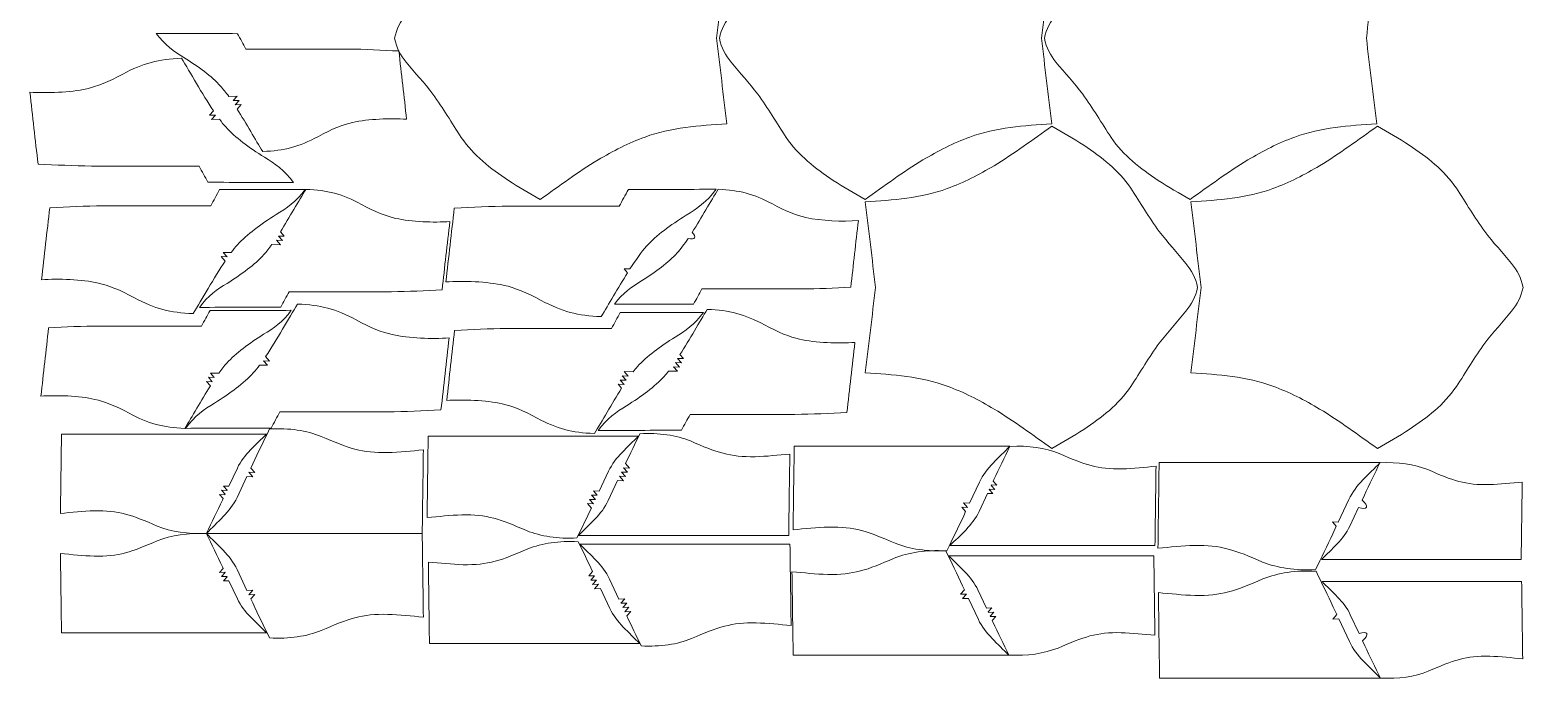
# Model space of a CAD drawing. Header units: millimetres. Extents: x -662 to 662, y -718 to 717.
# Drawn here: x -662 to 660, y -718 to -143 of the extents above; entities that cross this region are included whole.
import ezdxf

# ---------------------------------------------------------------- set-up
doc = ezdxf.new("R2010")
doc.units = ezdxf.units.MM
doc.header["$MEASUREMENT"] = 0
doc.layers.add('Layer 1', color=7, linetype='Continuous')

msp = doc.modelspace()

# ---------------------------------------------------------------- linework, layer by layer
at = {"layer": 'Layer 1', "color": 250, "lineweight": 20}
for points, knots in [([(-328.7935, -171.7609), (-333.7, -165.9043), (-337.3504, -159.0766), (-339.0264, -150.7225), (-337.3504, -142.3684), (-333.7, -135.5408), (-328.7935, -129.6841), (-320.9525, -120.1183), (-312.5309, -111.1198), (-305.0841, -101.169), (-296.1369, -89.2141), (-288.4381, -75.6445), (-279.9128, -62.9405), (-268.9922, -46.6681), (-254.1993, -35.5073), (-238.265, -24.9178), (-229.1449, -18.8571), (-219.5431, -13.5624), (-210.0825, -8.0561), (-193.2325, -19.9529), (-176.5736, -32.3389), (-158.8948, -42.9701), (-145.7293, -50.8873), (-132.0478, -57.9561), (-117.3228, -63.3088), (-94.1728, -71.7245), (-69.2729, -73.43), (-44.8927, -75.1041), (-47.9392, -100.3102), (-50.9858, -125.5164), (-54.0323, -150.7225), (-50.9858, -175.9286), (-47.9392, -201.1348), (-44.8927, -226.341), (-69.2729, -228.015), (-94.1728, -229.7205), (-117.3228, -238.1362), (-132.0478, -243.489), (-145.7293, -250.5578), (-158.8948, -258.4749), (-176.5736, -269.1062), (-193.2325, -281.4921), (-210.0825, -293.3889), (-219.5431, -287.8826), (-229.1449, -282.5879), (-238.265, -276.5272), (-254.1993, -265.9377), (-268.9922, -254.777), (-279.9128, -238.5046), (-288.4381, -225.8006), (-296.1369, -212.231), (-305.0841, -200.2761), (-312.5309, -190.3252), (-320.9525, -181.3267), (-328.7935, -171.7609)], [0, 0, 0, 0, 0.055555556, 0.055555556, 0.055555556, 0.111111111, 0.111111111, 0.111111111, 0.166666667, 0.166666667, 0.166666667, 0.222222222, 0.222222222, 0.222222222, 0.277777778, 0.277777778, 0.277777778, 0.333333333, 0.333333333, 0.333333333, 0.388888889, 0.388888889, 0.388888889, 0.444444444, 0.444444444, 0.444444444, 0.5, 0.5, 0.5, 0.555555556, 0.555555556, 0.555555556, 0.611111111, 0.611111111, 0.611111111, 0.666666667, 0.666666667, 0.666666667, 0.722222222, 0.722222222, 0.722222222, 0.777777778, 0.777777778, 0.777777778, 0.833333333, 0.833333333, 0.833333333, 0.888888889, 0.888888889, 0.888888889, 0.944444444, 0.944444444, 0.944444444, 1, 1, 1, 1]), ([(-41.1846, -171.7609), (-46.0911, -165.9043), (-49.7415, -159.0766), (-51.4175, -150.7225), (-49.7415, -142.3684), (-46.0911, -135.5408), (-41.1846, -129.6841), (-33.3436, -120.1183), (-24.922, -111.1198), (-17.4752, -101.169), (-8.528, -89.2141), (-0.8292, -75.6445), (7.6961, -62.9405), (18.6167, -46.6681), (33.4096, -35.5073), (49.3439, -24.9178), (58.464, -18.8571), (68.0658, -13.5624), (77.5264, -8.0561), (94.3764, -19.9529), (111.0353, -32.3389), (128.7141, -42.9701), (141.8796, -50.8873), (155.5611, -57.9561), (170.2861, -63.3088), (193.4361, -71.7245), (218.336, -73.43), (242.7162, -75.1041), (239.6697, -100.3102), (236.6231, -125.5164), (233.5766, -150.7225), (236.6231, -175.9286), (239.6697, -201.1348), (242.7162, -226.341), (218.336, -228.015), (193.4361, -229.7205), (170.2861, -238.1362), (155.5611, -243.489), (141.8796, -250.5578), (128.7141, -258.4749), (111.0353, -269.1062), (94.3764, -281.4921), (77.5264, -293.3889), (68.0658, -287.8826), (58.464, -282.5879), (49.3439, -276.5272), (33.4096, -265.9377), (18.6167, -254.777), (7.6961, -238.5046), (-0.8292, -225.8006), (-8.528, -212.231), (-17.4752, -200.2761), (-24.922, -190.3252), (-33.3436, -181.3267), (-41.1846, -171.7609)], [0, 0, 0, 0, 0.055555556, 0.055555556, 0.055555556, 0.111111111, 0.111111111, 0.111111111, 0.166666667, 0.166666667, 0.166666667, 0.222222222, 0.222222222, 0.222222222, 0.277777778, 0.277777778, 0.277777778, 0.333333333, 0.333333333, 0.333333333, 0.388888889, 0.388888889, 0.388888889, 0.444444444, 0.444444444, 0.444444444, 0.5, 0.5, 0.5, 0.555555556, 0.555555556, 0.555555556, 0.611111111, 0.611111111, 0.611111111, 0.666666667, 0.666666667, 0.666666667, 0.722222222, 0.722222222, 0.722222222, 0.777777778, 0.777777778, 0.777777778, 0.833333333, 0.833333333, 0.833333333, 0.888888889, 0.888888889, 0.888888889, 0.944444444, 0.944444444, 0.944444444, 1, 1, 1, 1]), ([(246.4243, -171.7609), (241.5178, -165.9043), (237.8674, -159.0766), (236.1914, -150.7225), (237.8674, -142.3684), (241.5178, -135.5408), (246.4243, -129.6841), (254.2653, -120.1183), (262.6869, -111.1198), (270.1337, -101.169), (279.0809, -89.2141), (286.7797, -75.6445), (295.305, -62.9405), (306.2256, -46.6681), (321.0185, -35.5073), (336.9528, -24.9178), (346.0729, -18.8571), (355.6747, -13.5624), (365.1353, -8.0561), (381.9853, -19.9529), (398.6442, -32.3389), (416.323, -42.9701), (429.4885, -50.8873), (443.17, -57.9561), (457.895, -63.3088), (481.045, -71.7245), (505.9449, -73.43), (530.3251, -75.1041), (527.2786, -100.3102), (524.232, -125.5164), (521.1855, -150.7225), (524.232, -175.9286), (527.2786, -201.1348), (530.3251, -226.341), (505.9449, -228.015), (481.045, -229.7205), (457.895, -238.1362), (443.17, -243.489), (429.4885, -250.5578), (416.323, -258.4749), (398.6442, -269.1062), (381.9853, -281.4921), (365.1353, -293.3889), (355.6747, -287.8826), (346.0729, -282.5879), (336.9528, -276.5272), (321.0185, -265.9377), (306.2256, -254.777), (295.305, -238.5046), (286.7797, -225.8006), (279.0809, -212.231), (270.1337, -200.2761), (262.6869, -190.3252), (254.2653, -181.3267), (246.4243, -171.7609)], [0, 0, 0, 0, 0.055555556, 0.055555556, 0.055555556, 0.111111111, 0.111111111, 0.111111111, 0.166666667, 0.166666667, 0.166666667, 0.222222222, 0.222222222, 0.222222222, 0.277777778, 0.277777778, 0.277777778, 0.333333333, 0.333333333, 0.333333333, 0.388888889, 0.388888889, 0.388888889, 0.444444444, 0.444444444, 0.444444444, 0.5, 0.5, 0.5, 0.555555556, 0.555555556, 0.555555556, 0.611111111, 0.611111111, 0.611111111, 0.666666667, 0.666666667, 0.666666667, 0.722222222, 0.722222222, 0.722222222, 0.777777778, 0.777777778, 0.777777778, 0.833333333, 0.833333333, 0.833333333, 0.888888889, 0.888888889, 0.888888889, 0.944444444, 0.944444444, 0.944444444, 1, 1, 1, 1]), ([(-335.1992, -161.9652), (-332.9137, -182.1236), (-330.6282, -202.2821), (-328.3428, -222.4404), (-342.6764, -221.4661), (-362.0429, -222.0979), (-376.2174, -225.2802), (-384.5866, -227.1592), (-394.5022, -231.0564), (-406.4661, -237.6272), (-423.6178, -246.8386), (-436.5251, -250.2152), (-455.7445, -250.9452), (-462.0255, -240.9052), (-470.1869, -226.2542), (-478.3442, -213.3866), (-478.3442, -213.3866), (-474.8383, -209.4608), (-474.8383, -209.4608), (-474.8383, -209.4608), (-480.098, -209.6324), (-480.098, -209.6324), (-480.098, -209.6324), (-476.5928, -205.7073), (-476.5928, -205.7073), (-476.5928, -205.7073), (-481.8524, -205.8789), (-481.8524, -205.8789), (-481.8524, -205.8789), (-478.3472, -201.9538), (-478.3472, -201.9538), (-478.3472, -201.9538), (-485.8205, -202.1976), (-485.8205, -202.1976), (-488.2737, -198.7643), (-490.6717, -195.6849), (-492.9596, -193.1475), (-500.924, -184.3147), (-512.5154, -175.9079), (-525.5254, -167.6675), (-534.0936, -162.532), (-542.5013, -156.6741), (-549.9404, -146.4547), (-525.9741, -146.5166), (-502.0076, -146.5785), (-478.0412, -146.6403), (-475.5389, -151.2032), (-473.0366, -155.7659), (-470.5343, -160.3288), (-440.3845, -160.3288), (-410.2346, -160.3289), (-380.0848, -160.3288), (-365.1847, -160.3286), (-350.1016, -161.3193), (-335.1992, -161.9652)], [0, 0, 0, 0, 0.055555556, 0.055555556, 0.055555556, 0.111111111, 0.111111111, 0.111111111, 0.166666667, 0.166666667, 0.166666667, 0.222222222, 0.222222222, 0.222222222, 0.277777778, 0.277777778, 0.277777778, 0.333333333, 0.333333333, 0.333333333, 0.388888889, 0.388888889, 0.388888889, 0.444444444, 0.444444444, 0.444444444, 0.5, 0.5, 0.5, 0.555555556, 0.555555556, 0.555555556, 0.611111111, 0.611111111, 0.611111111, 0.666666667, 0.666666667, 0.666666667, 0.722222222, 0.722222222, 0.722222222, 0.777777778, 0.777777778, 0.777777778, 0.833333333, 0.833333333, 0.833333333, 0.888888889, 0.888888889, 0.888888889, 0.944444444, 0.944444444, 0.944444444, 1, 1, 1, 1]), ([(-654.608, -262.0875), (-657.0147, -240.8608), (-659.4213, -219.6338), (-661.8278, -198.4071), (-646.7346, -199.4332), (-626.3416, -198.7678), (-611.4159, -195.417), (-602.6031, -193.4382), (-592.162, -189.3346), (-579.564, -182.4154), (-561.5033, -172.7159), (-547.9119, -169.1603), (-527.6738, -168.3916), (-519.8871, -180.8383), (-509.3561, -200.016), (-499.3182, -214.9349), (-499.3182, -214.9349), (-502.824, -218.8604), (-502.824, -218.8604), (-502.824, -218.8604), (-497.5643, -218.6888), (-497.5643, -218.6888), (-497.5643, -218.6888), (-501.0695, -222.6139), (-501.0695, -222.6139), (-501.0695, -222.6139), (-494.0604, -222.3853), (-494.0604, -222.3853), (-492.1537, -224.9379), (-490.2876, -227.255), (-488.4863, -229.2526), (-480.0998, -238.5536), (-467.8941, -247.4059), (-454.1945, -256.083), (-445.1722, -261.4908), (-436.3189, -267.6591), (-428.4855, -278.4201), (-453.7221, -278.3549), (-478.9588, -278.2897), (-504.1954, -278.2246), (-506.8303, -273.4199), (-509.4653, -268.6154), (-512.1002, -263.8106), (-543.8479, -263.8106), (-575.5958, -263.8105), (-607.3435, -263.8106), (-623.0333, -263.8109), (-638.9158, -262.7676), (-654.608, -262.0875)], [0, 0, 0, 0, 0.0625, 0.0625, 0.0625, 0.125, 0.125, 0.125, 0.1875, 0.1875, 0.1875, 0.25, 0.25, 0.25, 0.3125, 0.3125, 0.3125, 0.375, 0.375, 0.375, 0.4375, 0.4375, 0.4375, 0.5, 0.5, 0.5, 0.5625, 0.5625, 0.5625, 0.625, 0.625, 0.625, 0.6875, 0.6875, 0.6875, 0.75, 0.75, 0.75, 0.8125, 0.8125, 0.8125, 0.875, 0.875, 0.875, 0.9375, 0.9375, 0.9375, 1, 1, 1, 1]), ([(361.5175, -392.3021), (366.424, -386.4454), (370.0744, -379.6179), (371.7504, -371.2637), (370.0744, -362.9097), (366.424, -356.082), (361.5175, -350.2253), (353.6765, -340.6595), (345.2549, -331.661), (337.8081, -321.7102), (328.8609, -309.7552), (321.1621, -296.1858), (312.6368, -283.4817), (301.7162, -267.2093), (286.9233, -256.0485), (270.989, -245.459), (261.8689, -239.3983), (252.2671, -234.1036), (242.8065, -228.5973), (225.9565, -240.4941), (209.2976, -252.8801), (191.6188, -263.5113), (178.4533, -271.4286), (164.7718, -278.4974), (150.0468, -283.85), (126.8968, -292.2657), (101.9969, -293.9713), (77.6167, -295.6453), (80.6632, -320.8514), (83.7098, -346.0576), (86.7563, -371.2637), (83.7098, -396.4698), (80.6632, -421.676), (77.6167, -446.8822), (101.9969, -448.5563), (126.8968, -450.2617), (150.0468, -458.6774), (164.7718, -464.0302), (178.4533, -471.099), (191.6188, -479.0161), (209.2976, -489.6473), (225.9565, -502.0333), (242.8065, -513.9301), (252.2671, -508.4238), (261.8689, -503.1291), (270.989, -497.0684), (286.9233, -486.4789), (301.7162, -475.3182), (312.6368, -459.0457), (321.1621, -446.3418), (328.8609, -432.7722), (337.8081, -420.8173), (345.2549, -410.8664), (353.6765, -401.8679), (361.5175, -392.3021)], [0, 0, 0, 0, 0.055555556, 0.055555556, 0.055555556, 0.111111111, 0.111111111, 0.111111111, 0.166666667, 0.166666667, 0.166666667, 0.222222222, 0.222222222, 0.222222222, 0.277777778, 0.277777778, 0.277777778, 0.333333333, 0.333333333, 0.333333333, 0.388888889, 0.388888889, 0.388888889, 0.444444444, 0.444444444, 0.444444444, 0.5, 0.5, 0.5, 0.555555556, 0.555555556, 0.555555556, 0.611111111, 0.611111111, 0.611111111, 0.666666667, 0.666666667, 0.666666667, 0.722222222, 0.722222222, 0.722222222, 0.777777778, 0.777777778, 0.777777778, 0.833333333, 0.833333333, 0.833333333, 0.888888889, 0.888888889, 0.888888889, 0.944444444, 0.944444444, 0.944444444, 1, 1, 1, 1]), ([(649.7266, -392.3021), (654.6331, -386.4454), (658.2835, -379.6179), (659.9595, -371.2637), (658.2835, -362.9097), (654.6331, -356.082), (649.7266, -350.2253), (641.8856, -340.6595), (633.464, -331.661), (626.0172, -321.7102), (617.07, -309.7552), (609.3712, -296.1858), (600.8459, -283.4817), (589.9253, -267.2093), (575.1324, -256.0485), (559.1981, -245.459), (550.078, -239.3983), (540.4762, -234.1036), (531.0156, -228.5973), (514.1656, -240.4941), (497.5067, -252.8801), (479.8279, -263.5113), (466.6624, -271.4286), (452.9809, -278.4974), (438.2559, -283.85), (415.1059, -292.2657), (390.206, -293.9713), (365.8258, -295.6453), (368.8723, -320.8514), (371.9189, -346.0576), (374.9654, -371.2637), (371.9189, -396.4698), (368.8723, -421.676), (365.8258, -446.8822), (390.206, -448.5563), (415.1059, -450.2617), (438.2559, -458.6774), (452.9809, -464.0302), (466.6624, -471.099), (479.8279, -479.0161), (497.5067, -489.6473), (514.1656, -502.0333), (531.0156, -513.9301), (540.4762, -508.4238), (550.078, -503.1291), (559.1981, -497.0684), (575.1324, -486.4789), (589.9253, -475.3182), (600.8459, -459.0457), (609.3712, -446.3418), (617.07, -432.7722), (626.0172, -420.8173), (633.464, -410.8664), (641.8856, -401.8679), (649.7266, -392.3021)], [0, 0, 0, 0, 0.055555556, 0.055555556, 0.055555556, 0.111111111, 0.111111111, 0.111111111, 0.166666667, 0.166666667, 0.166666667, 0.222222222, 0.222222222, 0.222222222, 0.277777778, 0.277777778, 0.277777778, 0.333333333, 0.333333333, 0.333333333, 0.388888889, 0.388888889, 0.388888889, 0.444444444, 0.444444444, 0.444444444, 0.5, 0.5, 0.5, 0.555555556, 0.555555556, 0.555555556, 0.611111111, 0.611111111, 0.611111111, 0.666666667, 0.666666667, 0.666666667, 0.722222222, 0.722222222, 0.722222222, 0.777777778, 0.777777778, 0.777777778, 0.833333333, 0.833333333, 0.833333333, 0.888888889, 0.888888889, 0.888888889, 0.944444444, 0.944444444, 0.944444444, 1, 1, 1, 1]), ([(-644.2572, -300.8244), (-646.6639, -322.0511), (-649.0705, -343.2781), (-651.477, -364.5048), (-636.3838, -363.4787), (-615.9908, -364.1441), (-601.0651, -367.4949), (-592.2523, -369.4737), (-581.8112, -373.5774), (-569.2132, -380.4965), (-551.1525, -390.1961), (-537.5611, -393.7516), (-517.323, -394.5203), (-509.5363, -382.0736), (-499.0053, -362.8959), (-488.9674, -347.9771), (-488.9674, -347.9771), (-492.4732, -344.0515), (-492.4732, -344.0515), (-492.4732, -344.0515), (-487.2135, -344.2231), (-487.2135, -344.2231), (-487.2135, -344.2231), (-490.7187, -340.298), (-490.7187, -340.298), (-490.7187, -340.298), (-483.7096, -340.5266), (-483.7096, -340.5266), (-481.8029, -337.974), (-479.9368, -335.657), (-478.1355, -333.6593), (-469.749, -324.3584), (-457.5433, -315.506), (-443.8437, -306.8289), (-434.8214, -301.4211), (-425.9681, -295.2528), (-418.1347, -284.4918), (-443.3713, -284.557), (-468.608, -284.6222), (-493.8446, -284.6873), (-496.4795, -289.492), (-499.1145, -294.2965), (-501.7494, -299.1013), (-533.4971, -299.1013), (-565.245, -299.1014), (-596.9927, -299.1013), (-612.6825, -299.101), (-628.565, -300.1444), (-644.2572, -300.8244)], [0, 0, 0, 0, 0.0625, 0.0625, 0.0625, 0.125, 0.125, 0.125, 0.1875, 0.1875, 0.1875, 0.25, 0.25, 0.25, 0.3125, 0.3125, 0.3125, 0.375, 0.375, 0.375, 0.4375, 0.4375, 0.4375, 0.5, 0.5, 0.5, 0.5625, 0.5625, 0.5625, 0.625, 0.625, 0.625, 0.6875, 0.6875, 0.6875, 0.75, 0.75, 0.75, 0.8125, 0.8125, 0.8125, 0.875, 0.875, 0.875, 0.9375, 0.9375, 0.9375, 1, 1, 1, 1]), ([(-296.9571, -373.4717), (-294.6716, -353.3133), (-292.3861, -333.1548), (-290.1007, -312.9965), (-304.4343, -313.9708), (-323.8008, -313.3391), (-337.9753, -310.1568), (-346.3445, -308.2777), (-356.2601, -304.3805), (-368.224, -297.8097), (-385.3757, -288.5983), (-398.283, -285.2217), (-417.5024, -284.4917), (-423.7834, -294.5317), (-431.9448, -309.1827), (-440.1021, -322.0503), (-440.1021, -322.0503), (-436.5962, -325.9761), (-436.5962, -325.9761), (-436.5962, -325.9761), (-441.8559, -325.8045), (-441.8559, -325.8045), (-441.8559, -325.8045), (-438.3507, -329.7296), (-438.3507, -329.7296), (-438.3507, -329.7296), (-443.6103, -329.5581), (-443.6103, -329.5581), (-443.6103, -329.5581), (-440.1051, -333.4831), (-440.1051, -333.4831), (-440.1051, -333.4831), (-447.5784, -333.2393), (-447.5784, -333.2393), (-450.0316, -336.6726), (-452.4296, -339.7521), (-454.7175, -342.2894), (-462.6819, -351.1222), (-474.2733, -359.529), (-487.2833, -367.7694), (-495.8515, -372.905), (-504.2592, -378.7629), (-511.6983, -388.9822), (-487.732, -388.9203), (-463.7655, -388.8584), (-439.7991, -388.7966), (-437.2968, -384.2337), (-434.7945, -379.671), (-432.2922, -375.1081), (-402.1424, -375.1081), (-371.9925, -375.108), (-341.8427, -375.1081), (-326.9426, -375.1083), (-311.8595, -374.1176), (-296.9571, -373.4717)], [0, 0, 0, 0, 0.055555556, 0.055555556, 0.055555556, 0.111111111, 0.111111111, 0.111111111, 0.166666667, 0.166666667, 0.166666667, 0.222222222, 0.222222222, 0.222222222, 0.277777778, 0.277777778, 0.277777778, 0.333333333, 0.333333333, 0.333333333, 0.388888889, 0.388888889, 0.388888889, 0.444444444, 0.444444444, 0.444444444, 0.5, 0.5, 0.5, 0.555555556, 0.555555556, 0.555555556, 0.611111111, 0.611111111, 0.611111111, 0.666666667, 0.666666667, 0.666666667, 0.722222222, 0.722222222, 0.722222222, 0.777777778, 0.777777778, 0.777777778, 0.833333333, 0.833333333, 0.833333333, 0.888888889, 0.888888889, 0.888888889, 0.944444444, 0.944444444, 0.944444444, 1, 1, 1, 1]), ([(-286.1819, -301.1616), (-288.648, -322.9127), (-291.114, -344.6637), (-293.58, -366.4145), (-278.114, -365.3632), (-257.2176, -366.0449), (-241.9233, -369.4785), (-232.8929, -371.5061), (-222.194, -375.7111), (-209.2849, -382.801), (-190.7783, -392.7402), (-176.8513, -396.3835), (-156.1136, -397.1712), (-149.5993, -386.7585), (-141.2104, -371.7475), (-132.7526, -358.2681), (-132.7526, -358.2681), (-135.8918, -354.753), (-135.8918, -354.753), (-135.8918, -354.753), (-130.6318, -354.9246), (-130.6318, -354.9246), (-125.5835, -347.0563), (-120.5643, -339.9152), (-115.9585, -334.8074), (-107.3649, -325.2768), (-94.8578, -316.206), (-80.82, -307.3145), (-71.5749, -301.7732), (-62.503, -295.4525), (-54.4762, -284.4259), (-80.3358, -284.4927), (-106.1957, -284.5595), (-132.0554, -284.6262), (-134.7554, -289.5495), (-137.4554, -294.4727), (-140.1554, -299.3962), (-172.687, -299.3962), (-205.2187, -299.3962), (-237.7504, -299.3962), (-253.8276, -299.3958), (-270.1022, -300.4648), (-286.1819, -301.1616)], [0, 0, 0, 0, 0.071428571, 0.071428571, 0.071428571, 0.142857143, 0.142857143, 0.142857143, 0.214285714, 0.214285714, 0.214285714, 0.285714286, 0.285714286, 0.285714286, 0.357142857, 0.357142857, 0.357142857, 0.428571429, 0.428571429, 0.428571429, 0.5, 0.5, 0.5, 0.571428571, 0.571428571, 0.571428571, 0.642857143, 0.642857143, 0.642857143, 0.714285714, 0.714285714, 0.714285714, 0.785714286, 0.785714286, 0.785714286, 0.857142857, 0.857142857, 0.857142857, 0.928571429, 0.928571429, 0.928571429, 1, 1, 1, 1]), ([(64.841, -371.0925), (67.0671, -351.4582), (69.2931, -331.8238), (71.5191, -312.1896), (57.5582, -313.1386), (38.6952, -312.5232), (24.8893, -309.4237), (16.7377, -307.5936), (7.0799, -303.7976), (-4.573, -297.3977), (-21.2787, -288.4259), (-33.8504, -285.1369), (-52.5701, -284.4259), (-58.9436, -294.6138), (-67.3051, -309.6765), (-75.5791, -322.5714), (-73.7039, -324.5305), (-72.8407, -326.2598), (-73.4252, -327.3137), (-74.0449, -328.4313), (-76.1705, -328.5704), (-79.0768, -327.8902), (-82.4348, -332.8577), (-85.7292, -337.2958), (-88.8176, -340.7209), (-96.5749, -349.324), (-107.865, -357.5123), (-120.5367, -365.5383), (-128.8821, -370.5405), (-137.0712, -376.2461), (-144.3169, -386.1997), (-120.9737, -386.1394), (-97.6304, -386.0791), (-74.2871, -386.0189), (-71.8498, -381.5746), (-69.4126, -377.1305), (-66.9754, -372.6863), (-37.6095, -372.6863), (-8.2435, -372.6862), (21.1224, -372.6863), (35.6351, -372.6865), (50.3261, -371.7216), (64.841, -371.0925)], [0, 0, 0, 0, 0.071428571, 0.071428571, 0.071428571, 0.142857143, 0.142857143, 0.142857143, 0.214285714, 0.214285714, 0.214285714, 0.285714286, 0.285714286, 0.285714286, 0.357142857, 0.357142857, 0.357142857, 0.428571429, 0.428571429, 0.428571429, 0.5, 0.5, 0.5, 0.571428571, 0.571428571, 0.571428571, 0.642857143, 0.642857143, 0.642857143, 0.714285714, 0.714285714, 0.714285714, 0.785714286, 0.785714286, 0.785714286, 0.857142857, 0.857142857, 0.857142857, 0.928571429, 0.928571429, 0.928571429, 1, 1, 1, 1]), ([(-645.2202, -407.1146), (-647.5057, -427.273), (-649.7912, -447.4315), (-652.0766, -467.5898), (-637.743, -466.6155), (-618.3765, -467.2474), (-604.202, -470.4295), (-595.8328, -472.3086), (-585.9172, -476.2058), (-573.9533, -482.7766), (-556.8016, -491.988), (-543.8943, -495.3646), (-524.6749, -496.0946), (-518.3939, -486.0546), (-510.2325, -471.4036), (-502.0752, -458.536), (-502.0752, -458.536), (-505.5811, -454.6102), (-505.5811, -454.6102), (-505.5811, -454.6102), (-500.3214, -454.7818), (-500.3214, -454.7818), (-500.3214, -454.7818), (-503.8266, -450.8567), (-503.8266, -450.8567), (-503.8266, -450.8567), (-498.567, -451.0284), (-498.567, -451.0284), (-498.567, -451.0284), (-502.0722, -447.1032), (-502.0722, -447.1032), (-502.0722, -447.1032), (-494.5989, -447.347), (-494.5989, -447.347), (-492.1457, -443.9137), (-489.7477, -440.8342), (-487.4598, -438.2969), (-479.4954, -429.4641), (-467.904, -421.0573), (-454.894, -412.8169), (-446.3258, -407.6813), (-437.9181, -401.8234), (-430.479, -391.6041), (-454.4453, -391.666), (-478.4118, -391.7279), (-502.3782, -391.7897), (-504.8805, -396.3526), (-507.3828, -400.9153), (-509.8851, -405.4782), (-540.0349, -405.4782), (-570.1848, -405.4783), (-600.3346, -405.4782), (-615.2347, -405.478), (-630.3178, -406.4687), (-645.2202, -407.1146)], [0, 0, 0, 0, 0.055555556, 0.055555556, 0.055555556, 0.111111111, 0.111111111, 0.111111111, 0.166666667, 0.166666667, 0.166666667, 0.222222222, 0.222222222, 0.222222222, 0.277777778, 0.277777778, 0.277777778, 0.333333333, 0.333333333, 0.333333333, 0.388888889, 0.388888889, 0.388888889, 0.444444444, 0.444444444, 0.444444444, 0.5, 0.5, 0.5, 0.555555556, 0.555555556, 0.555555556, 0.611111111, 0.611111111, 0.611111111, 0.666666667, 0.666666667, 0.666666667, 0.722222222, 0.722222222, 0.722222222, 0.777777778, 0.777777778, 0.777777778, 0.833333333, 0.833333333, 0.833333333, 0.888888889, 0.888888889, 0.888888889, 0.944444444, 0.944444444, 0.944444444, 1, 1, 1, 1]), ([(-297.9201, -479.7619), (-295.5134, -458.5352), (-293.1068, -437.3082), (-290.7003, -416.0815), (-305.7935, -417.1076), (-326.1865, -416.4422), (-341.1122, -413.0914), (-349.925, -411.1126), (-360.3661, -407.0089), (-372.9641, -400.0898), (-391.0248, -390.3902), (-404.6162, -386.8347), (-424.8543, -386.066), (-432.641, -398.5127), (-443.172, -417.6904), (-453.2099, -432.6092), (-453.2099, -432.6092), (-449.7041, -436.5348), (-449.7041, -436.5348), (-449.7041, -436.5348), (-454.9638, -436.3632), (-454.9638, -436.3632), (-454.9638, -436.3632), (-451.4586, -440.2883), (-451.4586, -440.2883), (-451.4586, -440.2883), (-458.4677, -440.0597), (-458.4677, -440.0597), (-460.3744, -442.6123), (-462.2405, -444.9295), (-464.0418, -446.927), (-472.4283, -456.2279), (-484.634, -465.0803), (-498.3336, -473.7574), (-507.3559, -479.1652), (-516.2092, -485.3335), (-524.0426, -496.0945), (-498.806, -496.0293), (-473.5693, -495.9641), (-448.3327, -495.899), (-445.6978, -491.0943), (-443.0628, -486.2898), (-440.4279, -481.485), (-408.6802, -481.485), (-376.9323, -481.4849), (-345.1846, -481.485), (-329.4948, -481.4853), (-313.6123, -480.4421), (-297.9201, -479.7619)], [0, 0, 0, 0, 0.0625, 0.0625, 0.0625, 0.125, 0.125, 0.125, 0.1875, 0.1875, 0.1875, 0.25, 0.25, 0.25, 0.3125, 0.3125, 0.3125, 0.375, 0.375, 0.375, 0.4375, 0.4375, 0.4375, 0.5, 0.5, 0.5, 0.5625, 0.5625, 0.5625, 0.625, 0.625, 0.625, 0.6875, 0.6875, 0.6875, 0.75, 0.75, 0.75, 0.8125, 0.8125, 0.8125, 0.875, 0.875, 0.875, 0.9375, 0.9375, 0.9375, 1, 1, 1, 1]), ([(-285.8419, -409.3897), (-288.1868, -430.0722), (-290.5318, -450.7548), (-292.8766, -471.4372), (-278.1703, -470.4376), (-258.3003, -471.0858), (-243.7572, -474.3508), (-235.1704, -476.2787), (-224.997, -480.2772), (-212.7221, -487.0189), (-195.1244, -496.4698), (-181.8815, -499.9342), (-162.1624, -500.6831), (-155.4651, -489.9777), (-146.6842, -474.1629), (-137.9894, -460.6026), (-137.9894, -460.6026), (-141.0989, -457.1208), (-141.0989, -457.1208), (-141.0989, -457.1208), (-135.8392, -457.2924), (-135.8392, -457.2924), (-135.8392, -457.2924), (-139.3446, -453.3672), (-139.3446, -453.3672), (-139.3446, -453.3672), (-134.0848, -453.5388), (-134.0848, -453.5388), (-134.0848, -453.5388), (-137.5901, -449.6137), (-137.5901, -449.6137), (-137.5901, -449.6137), (-132.3304, -449.7853), (-132.3304, -449.7853), (-132.3304, -449.7853), (-135.8357, -445.8602), (-135.8357, -445.8602), (-135.8357, -445.8602), (-127.9201, -446.1184), (-127.9201, -446.1184), (-126.5792, -444.3955), (-125.2624, -442.8052), (-123.9797, -441.3827), (-115.8082, -432.3202), (-103.9155, -423.6949), (-90.5672, -415.2402), (-81.7762, -409.9711), (-73.1499, -403.9609), (-65.5174, -393.4759), (-90.1068, -393.5394), (-114.6965, -393.6029), (-139.286, -393.6663), (-141.8533, -398.3478), (-144.4207, -403.0293), (-146.9881, -407.7107), (-177.9218, -407.7107), (-208.8556, -407.7108), (-239.7893, -407.7107), (-255.0768, -407.7105), (-270.552, -408.727), (-285.8419, -409.3897)], [0, 0, 0, 0, 0.05, 0.05, 0.05, 0.1, 0.1, 0.1, 0.15, 0.15, 0.15, 0.2, 0.2, 0.2, 0.25, 0.25, 0.25, 0.3, 0.3, 0.3, 0.35, 0.35, 0.35, 0.4, 0.4, 0.4, 0.45, 0.45, 0.45, 0.5, 0.5, 0.5, 0.55, 0.55, 0.55, 0.6, 0.6, 0.6, 0.65, 0.65, 0.65, 0.7, 0.7, 0.7, 0.75, 0.75, 0.75, 0.8, 0.8, 0.8, 0.85, 0.85, 0.85, 0.9, 0.9, 0.9, 0.95, 0.95, 0.95, 1, 1, 1, 1]), ([(61.465, -482.0525), (63.8099, -461.37), (66.1549, -440.6874), (68.4997, -420.005), (53.7934, -421.0046), (33.9234, -420.3564), (19.3803, -417.0915), (10.7935, -415.1635), (0.6201, -411.1651), (-11.6548, -404.4233), (-29.2525, -394.9724), (-42.4954, -391.508), (-62.2145, -390.7591), (-68.9118, -401.4645), (-77.6927, -417.2793), (-86.3875, -430.8396), (-86.3875, -430.8396), (-83.278, -434.3214), (-83.278, -434.3214), (-83.278, -434.3214), (-88.5377, -434.1498), (-88.5377, -434.1498), (-88.5377, -434.1498), (-85.0323, -438.075), (-85.0323, -438.075), (-85.0323, -438.075), (-90.2921, -437.9034), (-90.2921, -437.9034), (-90.2921, -437.9034), (-86.7868, -441.8285), (-86.7868, -441.8285), (-86.7868, -441.8285), (-92.0465, -441.657), (-92.0465, -441.657), (-92.0465, -441.657), (-88.5412, -445.582), (-88.5412, -445.582), (-88.5412, -445.582), (-96.4568, -445.3238), (-96.4568, -445.3238), (-97.7977, -447.0467), (-99.1145, -448.637), (-100.3972, -450.0595), (-108.5687, -459.122), (-120.4614, -467.7474), (-133.8097, -476.202), (-142.6007, -481.4711), (-151.227, -487.4813), (-158.8595, -497.9663), (-134.2701, -497.9028), (-109.6804, -497.8393), (-85.0909, -497.7759), (-82.5236, -493.0945), (-79.9562, -488.413), (-77.3888, -483.7315), (-46.4551, -483.7315), (-15.5213, -483.7314), (15.4124, -483.7315), (30.6999, -483.7317), (46.1751, -482.7152), (61.465, -482.0525)], [0, 0, 0, 0, 0.05, 0.05, 0.05, 0.1, 0.1, 0.1, 0.15, 0.15, 0.15, 0.2, 0.2, 0.2, 0.25, 0.25, 0.25, 0.3, 0.3, 0.3, 0.35, 0.35, 0.35, 0.4, 0.4, 0.4, 0.45, 0.45, 0.45, 0.5, 0.5, 0.5, 0.55, 0.55, 0.55, 0.6, 0.6, 0.6, 0.65, 0.65, 0.65, 0.7, 0.7, 0.7, 0.75, 0.75, 0.75, 0.8, 0.8, 0.8, 0.85, 0.85, 0.85, 0.9, 0.9, 0.9, 0.95, 0.95, 0.95, 1, 1, 1, 1]), ([(-633.8103, -501.1127), (-573.3528, -501.1127), (-512.8952, -501.1127), (-452.4377, -501.1127), (-461.516, -510.6672), (-472.5582, -519.2211), (-478.1266, -531.3303), (-478.1266, -531.3303), (-485.622, -547.3563), (-485.622, -547.3563), (-485.622, -547.3563), (-490.3309, -547.2027), (-490.3309, -547.2027), (-490.3309, -547.2027), (-487.1933, -550.7161), (-487.1933, -550.7161), (-487.1933, -550.7161), (-487.3775, -551.1099), (-487.3775, -551.1099), (-487.3775, -551.1099), (-492.0853, -550.9563), (-492.0853, -550.9563), (-492.0853, -550.9563), (-488.9484, -554.4688), (-488.9484, -554.4688), (-488.9484, -554.4688), (-489.1329, -554.8634), (-489.1329, -554.8634), (-489.1329, -554.8634), (-493.8397, -554.7098), (-493.8397, -554.7098), (-493.8397, -554.7098), (-490.7035, -558.2215), (-490.7035, -558.2215), (-490.7035, -558.2215), (-491.3225, -559.5449), (-491.3225, -559.5449), (-495.9349, -569.4067), (-500.7069, -579.1726), (-505.4599, -588.9671), (-522.1573, -589.917), (-536.4976, -587.5992), (-549.0008, -582.7343), (-571.3662, -572.9136), (-583.3562, -568.6253), (-604.7856, -569.1457), (-614.72, -569.3869), (-624.869, -570.5545), (-634.7809, -571.4131), (-634.4574, -547.9797), (-634.1338, -524.5462), (-633.8103, -501.1127)], [0, 0, 0, 0, 0.058823529, 0.058823529, 0.058823529, 0.117647059, 0.117647059, 0.117647059, 0.176470588, 0.176470588, 0.176470588, 0.235294118, 0.235294118, 0.235294118, 0.294117647, 0.294117647, 0.294117647, 0.352941176, 0.352941176, 0.352941176, 0.411764706, 0.411764706, 0.411764706, 0.470588235, 0.470588235, 0.470588235, 0.529411765, 0.529411765, 0.529411765, 0.588235294, 0.588235294, 0.588235294, 0.647058824, 0.647058824, 0.647058824, 0.705882353, 0.705882353, 0.705882353, 0.764705882, 0.764705882, 0.764705882, 0.823529412, 0.823529412, 0.823529412, 0.882352941, 0.882352941, 0.882352941, 0.941176471, 0.941176471, 0.941176471, 1, 1, 1, 1]), ([(-314.5329, -589.1764), (-378.1946, -589.1764), (-441.8565, -589.1764), (-505.5183, -589.1764), (-495.9588, -579.1156), (-484.3314, -570.1082), (-478.4678, -557.3573), (-478.4678, -557.3573), (-469.7565, -538.7313), (-469.7565, -538.7313), (-469.7565, -538.7313), (-464.4967, -538.9029), (-464.4967, -538.9029), (-464.4967, -538.9029), (-468.0014, -534.9785), (-468.0014, -534.9785), (-468.0014, -534.9785), (-468.0011, -534.9779), (-468.0011, -534.9779), (-468.0011, -534.9779), (-462.7423, -535.1494), (-462.7423, -535.1494), (-462.7423, -535.1494), (-466.2463, -531.2259), (-466.2463, -531.2259), (-466.2463, -531.2259), (-464.5726, -527.6473), (-464.5726, -527.6473), (-459.7157, -517.2628), (-454.6908, -506.9794), (-449.6859, -496.6656), (-432.1035, -495.6654), (-417.0032, -498.1062), (-403.8373, -503.2288), (-380.2865, -513.5701), (-367.6611, -518.0856), (-345.0959, -517.5376), (-334.635, -517.2836), (-323.9481, -516.0543), (-313.5108, -515.1501), (-313.8515, -539.8254), (-314.1922, -564.5008), (-314.5329, -589.1764)], [0, 0, 0, 0, 0.071428571, 0.071428571, 0.071428571, 0.142857143, 0.142857143, 0.142857143, 0.214285714, 0.214285714, 0.214285714, 0.285714286, 0.285714286, 0.285714286, 0.357142857, 0.357142857, 0.357142857, 0.428571429, 0.428571429, 0.428571429, 0.5, 0.5, 0.5, 0.571428571, 0.571428571, 0.571428571, 0.642857143, 0.642857143, 0.642857143, 0.714285714, 0.714285714, 0.714285714, 0.785714286, 0.785714286, 0.785714286, 0.857142857, 0.857142857, 0.857142857, 0.928571429, 0.928571429, 0.928571429, 1, 1, 1, 1]), ([(9.8586, -591.003), (-52.1708, -591.003), (-114.2003, -591.003), (-176.2297, -591.003), (-166.9154, -581.2003), (-155.5861, -572.4239), (-149.8729, -559.9999), (-149.8729, -559.9999), (-141.6, -542.3117), (-141.6, -542.3117), (-141.6, -542.3117), (-136.3393, -542.483), (-136.3393, -542.483), (-136.3393, -542.483), (-139.8446, -538.5581), (-139.8446, -538.5581), (-139.8446, -538.5581), (-139.8446, -538.5581), (-139.8446, -538.5581), (-139.8446, -538.5581), (-134.5849, -538.7294), (-134.5849, -538.7294), (-134.5849, -538.7294), (-138.0895, -534.8054), (-138.0895, -534.8054), (-138.0895, -534.8054), (-138.0891, -534.8045), (-138.0891, -534.8045), (-138.0891, -534.8045), (-132.8305, -534.9761), (-132.8305, -534.9761), (-132.8305, -534.9761), (-136.3344, -531.0527), (-136.3344, -531.0527), (-136.3344, -531.0527), (-136.3339, -531.0516), (-136.3339, -531.0516), (-136.3339, -531.0516), (-136.3336, -531.0509), (-136.3336, -531.0509), (-136.3336, -531.0509), (-131.0763, -531.2225), (-131.0763, -531.2225), (-131.0763, -531.2225), (-134.5733, -527.3067), (-134.5733, -527.3067), (-130.3924, -518.4578), (-126.1032, -509.6723), (-121.8289, -500.8645), (-104.6974, -499.8898), (-89.9842, -502.268), (-77.1559, -507.2593), (-54.209, -517.3355), (-41.9073, -521.7352), (-19.9207, -521.2012), (-9.728, -520.9538), (0.6848, -519.7559), (10.8545, -518.8749), (10.5225, -542.9175), (10.1905, -566.9603), (9.8586, -591.003)], [0, 0, 0, 0, 0.05, 0.05, 0.05, 0.1, 0.1, 0.1, 0.15, 0.15, 0.15, 0.2, 0.2, 0.2, 0.25, 0.25, 0.25, 0.3, 0.3, 0.3, 0.35, 0.35, 0.35, 0.4, 0.4, 0.4, 0.45, 0.45, 0.45, 0.5, 0.5, 0.5, 0.55, 0.55, 0.55, 0.6, 0.6, 0.6, 0.65, 0.65, 0.65, 0.7, 0.7, 0.7, 0.75, 0.75, 0.75, 0.8, 0.8, 0.8, 0.85, 0.85, 0.85, 0.9, 0.9, 0.9, 0.95, 0.95, 0.95, 1, 1, 1, 1]), ([(-309.2374, -502.9394), (-247.208, -502.9394), (-185.1785, -502.9394), (-123.1491, -502.9394), (-132.4634, -512.7421), (-143.7927, -521.5185), (-149.5059, -533.9425), (-149.5059, -533.9425), (-157.7788, -551.6308), (-157.7788, -551.6308), (-157.7788, -551.6308), (-163.0395, -551.4594), (-163.0395, -551.4594), (-163.0395, -551.4594), (-159.5342, -555.3843), (-159.5342, -555.3843), (-159.5342, -555.3843), (-159.5342, -555.3844), (-159.5342, -555.3844), (-159.5342, -555.3844), (-164.7939, -555.213), (-164.7939, -555.213), (-164.7939, -555.213), (-161.2893, -559.137), (-161.2893, -559.137), (-161.2893, -559.137), (-161.2897, -559.1379), (-161.2897, -559.1379), (-161.2897, -559.1379), (-166.5483, -558.9663), (-166.5483, -558.9663), (-166.5483, -558.9663), (-163.0444, -562.8897), (-163.0444, -562.8897), (-163.0444, -562.8897), (-163.0449, -562.8908), (-163.0449, -562.8908), (-163.0449, -562.8908), (-163.0452, -562.8915), (-163.0452, -562.8915), (-163.0452, -562.8915), (-168.3025, -562.7199), (-168.3025, -562.7199), (-168.3025, -562.7199), (-164.8055, -566.6357), (-164.8055, -566.6357), (-168.9864, -575.4846), (-173.2756, -584.2701), (-177.5499, -593.0779), (-194.6814, -594.0527), (-209.3946, -591.6744), (-222.2229, -586.6831), (-245.1698, -576.6069), (-257.4715, -572.2072), (-279.4581, -572.7412), (-289.6508, -572.9886), (-300.0636, -574.1865), (-310.2333, -575.0675), (-309.9013, -551.0249), (-309.5693, -526.9821), (-309.2374, -502.9394)], [0, 0, 0, 0, 0.05, 0.05, 0.05, 0.1, 0.1, 0.1, 0.15, 0.15, 0.15, 0.2, 0.2, 0.2, 0.25, 0.25, 0.25, 0.3, 0.3, 0.3, 0.35, 0.35, 0.35, 0.4, 0.4, 0.4, 0.45, 0.45, 0.45, 0.5, 0.5, 0.5, 0.55, 0.55, 0.55, 0.6, 0.6, 0.6, 0.65, 0.65, 0.65, 0.7, 0.7, 0.7, 0.75, 0.75, 0.75, 0.8, 0.8, 0.8, 0.85, 0.85, 0.85, 0.9, 0.9, 0.9, 0.95, 0.95, 0.95, 1, 1, 1, 1]), ([(14.7625, -511.9044), (78.4242, -511.9044), (142.0861, -511.9044), (205.7479, -511.9044), (196.1884, -521.9652), (184.561, -530.9726), (178.6974, -543.7235), (178.6974, -543.7235), (169.9861, -562.3495), (169.9861, -562.3495), (169.9861, -562.3495), (164.7263, -562.1779), (164.7263, -562.1779), (164.7263, -562.1779), (168.231, -566.1023), (168.231, -566.1023), (168.231, -566.1023), (168.2307, -566.1029), (168.2307, -566.1029), (168.2307, -566.1029), (162.9719, -565.9314), (162.9719, -565.9314), (162.9719, -565.9314), (166.4759, -569.8549), (166.4759, -569.8549), (166.4759, -569.8549), (164.8022, -573.4335), (164.8022, -573.4335), (159.9453, -583.818), (154.9204, -594.1014), (149.9155, -604.4152), (132.3331, -605.4154), (117.2328, -602.9746), (104.0669, -597.852), (80.5161, -587.5107), (67.8907, -582.9952), (45.3255, -583.5432), (34.8646, -583.7973), (24.1777, -585.0266), (13.7404, -585.9307), (14.0811, -561.2554), (14.4218, -536.5801), (14.7625, -511.9044)], [0, 0, 0, 0, 0.071428571, 0.071428571, 0.071428571, 0.142857143, 0.142857143, 0.142857143, 0.214285714, 0.214285714, 0.214285714, 0.285714286, 0.285714286, 0.285714286, 0.357142857, 0.357142857, 0.357142857, 0.428571429, 0.428571429, 0.428571429, 0.5, 0.5, 0.5, 0.571428571, 0.571428571, 0.571428571, 0.642857143, 0.642857143, 0.642857143, 0.714285714, 0.714285714, 0.714285714, 0.785714286, 0.785714286, 0.785714286, 0.857142857, 0.857142857, 0.857142857, 0.928571429, 0.928571429, 0.928571429, 1, 1, 1, 1]), ([(334.0399, -599.9681), (273.5824, -599.9681), (213.1248, -599.9681), (152.6673, -599.9681), (161.7456, -590.4136), (172.7878, -581.8598), (178.3562, -569.7505), (178.3562, -569.7505), (185.8516, -553.7245), (185.8516, -553.7245), (185.8516, -553.7245), (190.5605, -553.8781), (190.5605, -553.8781), (190.5605, -553.8781), (187.4229, -550.3647), (187.4229, -550.3647), (187.4229, -550.3647), (187.6071, -549.9709), (187.6071, -549.9709), (187.6071, -549.9709), (192.3149, -550.1245), (192.3149, -550.1245), (192.3149, -550.1245), (189.178, -546.612), (189.178, -546.612), (189.178, -546.612), (189.3625, -546.2175), (189.3625, -546.2175), (189.3625, -546.2175), (194.0693, -546.371), (194.0693, -546.371), (194.0693, -546.371), (190.9331, -542.8593), (190.9331, -542.8593), (190.9331, -542.8593), (191.5521, -541.5359), (191.5521, -541.5359), (196.1645, -531.6741), (200.9365, -521.9082), (205.6895, -512.1137), (222.3869, -511.1638), (236.7272, -513.4816), (249.2304, -518.3465), (271.5958, -528.1672), (283.5858, -532.4555), (305.0152, -531.9351), (314.9496, -531.6939), (325.0986, -530.5264), (335.0105, -529.6678), (334.687, -553.1011), (334.3634, -576.5347), (334.0399, -599.9681)], [0, 0, 0, 0, 0.058823529, 0.058823529, 0.058823529, 0.117647059, 0.117647059, 0.117647059, 0.176470588, 0.176470588, 0.176470588, 0.235294118, 0.235294118, 0.235294118, 0.294117647, 0.294117647, 0.294117647, 0.352941176, 0.352941176, 0.352941176, 0.411764706, 0.411764706, 0.411764706, 0.470588235, 0.470588235, 0.470588235, 0.529411765, 0.529411765, 0.529411765, 0.588235294, 0.588235294, 0.588235294, 0.647058824, 0.647058824, 0.647058824, 0.705882353, 0.705882353, 0.705882353, 0.764705882, 0.764705882, 0.764705882, 0.823529412, 0.823529412, 0.823529412, 0.882352941, 0.882352941, 0.882352941, 0.941176471, 0.941176471, 0.941176471, 1, 1, 1, 1]), ([(337.7515, -526.4014), (402.9851, -526.4014), (468.2189, -526.4014), (533.4525, -526.4014), (523.657, -536.7106), (511.7425, -545.9404), (505.7342, -559.0061), (505.7342, -559.0061), (496.3599, -579.0496), (496.3599, -579.0496), (496.3599, -579.0496), (491.1002, -578.8779), (491.1002, -578.8779), (491.1002, -578.8779), (494.6048, -582.8023), (494.6048, -582.8023), (494.6048, -582.8023), (491.4958, -589.4497), (491.4958, -589.4497), (486.519, -600.0907), (481.37, -610.6279), (476.2416, -621.1963), (458.2251, -622.2213), (442.7519, -619.7204), (429.2609, -614.4711), (405.1287, -603.8745), (392.1915, -599.2475), (369.0691, -599.809), (358.3499, -600.0693), (347.3992, -601.329), (336.7042, -602.2556), (337.0533, -576.9709), (337.4024, -551.6861), (337.7515, -526.4014)], [0, 0, 0, 0, 0.090909091, 0.090909091, 0.090909091, 0.181818182, 0.181818182, 0.181818182, 0.272727273, 0.272727273, 0.272727273, 0.363636364, 0.363636364, 0.363636364, 0.454545455, 0.454545455, 0.454545455, 0.545454545, 0.545454545, 0.545454545, 0.636363636, 0.636363636, 0.636363636, 0.727272727, 0.727272727, 0.727272727, 0.818181818, 0.818181818, 0.818181818, 0.909090909, 0.909090909, 0.909090909, 1, 1, 1, 1]), ([(658.2265, -612.1756), (599.3409, -612.1756), (540.4552, -612.1756), (481.5696, -612.1756), (490.4119, -602.8697), (501.167, -594.538), (506.5906, -582.7438), (506.5906, -582.7438), (514.3151, -566.2278), (514.3151, -566.2278), (517.8303, -567.2433), (520.4669, -567.2335), (521.1693, -565.967), (521.9038, -564.6426), (520.3522, -562.2517), (517.3784, -559.6781), (517.3784, -559.6781), (519.4434, -555.2627), (519.4434, -555.2627), (523.9359, -545.6573), (528.5838, -536.1454), (533.2132, -526.6054), (549.4765, -525.6802), (563.4439, -527.938), (575.622, -532.6763), (597.4059, -542.2416), (609.0842, -546.4183), (629.9564, -545.9116), (639.6325, -545.6765), (649.5177, -544.5394), (659.1718, -543.703), (658.8568, -566.5272), (658.5416, -589.3514), (658.2265, -612.1756)], [0, 0, 0, 0, 0.090909091, 0.090909091, 0.090909091, 0.181818182, 0.181818182, 0.181818182, 0.272727273, 0.272727273, 0.272727273, 0.363636364, 0.363636364, 0.363636364, 0.454545455, 0.454545455, 0.454545455, 0.545454545, 0.545454545, 0.545454545, 0.636363636, 0.636363636, 0.636363636, 0.727272727, 0.727272727, 0.727272727, 0.818181818, 0.818181818, 0.818181818, 0.909090909, 0.909090909, 0.909090909, 1, 1, 1, 1]), ([(-633.8103, -677.2403), (-573.3528, -677.2403), (-512.8952, -677.2403), (-452.4377, -677.2403), (-461.516, -667.6858), (-472.5582, -659.1319), (-478.1266, -647.0227), (-478.1266, -647.0227), (-485.622, -630.9967), (-485.622, -630.9967), (-485.622, -630.9967), (-490.3309, -631.1503), (-490.3309, -631.1503), (-490.3309, -631.1503), (-487.1933, -627.6369), (-487.1933, -627.6369), (-487.1933, -627.6369), (-487.3775, -627.2431), (-487.3775, -627.2431), (-487.3775, -627.2431), (-492.0853, -627.3967), (-492.0853, -627.3967), (-492.0853, -627.3967), (-488.9484, -623.8842), (-488.9484, -623.8842), (-488.9484, -623.8842), (-489.1329, -623.4897), (-489.1329, -623.4897), (-489.1329, -623.4897), (-493.8397, -623.6432), (-493.8397, -623.6432), (-493.8397, -623.6432), (-490.7035, -620.1315), (-490.7035, -620.1315), (-490.7035, -620.1315), (-491.3225, -618.8081), (-491.3225, -618.8081), (-495.9349, -608.9463), (-500.7069, -599.1804), (-505.4599, -589.3859), (-522.1573, -588.436), (-536.4976, -590.7538), (-549.0008, -595.6188), (-571.3662, -605.4394), (-583.3562, -609.7277), (-604.7856, -609.2073), (-614.72, -608.9661), (-624.869, -607.7986), (-634.7809, -606.9399), (-634.4574, -630.3733), (-634.1338, -653.8068), (-633.8103, -677.2403)], [0, 0, 0, 0, 0.058823529, 0.058823529, 0.058823529, 0.117647059, 0.117647059, 0.117647059, 0.176470588, 0.176470588, 0.176470588, 0.235294118, 0.235294118, 0.235294118, 0.294117647, 0.294117647, 0.294117647, 0.352941176, 0.352941176, 0.352941176, 0.411764706, 0.411764706, 0.411764706, 0.470588235, 0.470588235, 0.470588235, 0.529411765, 0.529411765, 0.529411765, 0.588235294, 0.588235294, 0.588235294, 0.647058824, 0.647058824, 0.647058824, 0.705882353, 0.705882353, 0.705882353, 0.764705882, 0.764705882, 0.764705882, 0.823529412, 0.823529412, 0.823529412, 0.882352941, 0.882352941, 0.882352941, 0.941176471, 0.941176471, 0.941176471, 1, 1, 1, 1]), ([(-314.5329, -589.1766), (-378.1946, -589.1766), (-441.8565, -589.1766), (-505.5183, -589.1766), (-495.9588, -599.2375), (-484.3314, -608.2448), (-478.4678, -620.9957), (-478.4678, -620.9957), (-469.7565, -639.6217), (-469.7565, -639.6217), (-469.7565, -639.6217), (-464.4967, -639.4501), (-464.4967, -639.4501), (-464.4967, -639.4501), (-468.0014, -643.3745), (-468.0014, -643.3745), (-468.0014, -643.3745), (-468.0011, -643.3751), (-468.0011, -643.3751), (-468.0011, -643.3751), (-462.7423, -643.2036), (-462.7423, -643.2036), (-462.7423, -643.2036), (-466.2463, -647.1271), (-466.2463, -647.1271), (-466.2463, -647.1271), (-464.5726, -650.7057), (-464.5726, -650.7057), (-459.7157, -661.0902), (-454.6908, -671.3736), (-449.6859, -681.6874), (-432.1035, -682.6876), (-417.0032, -680.2468), (-403.8373, -675.1242), (-380.2865, -664.7829), (-367.6611, -660.2674), (-345.0959, -660.8154), (-334.635, -661.0694), (-323.9481, -662.2987), (-313.5108, -663.2029), (-313.8515, -638.5276), (-314.1922, -613.8522), (-314.5329, -589.1766)], [0, 0, 0, 0, 0.071428571, 0.071428571, 0.071428571, 0.142857143, 0.142857143, 0.142857143, 0.214285714, 0.214285714, 0.214285714, 0.285714286, 0.285714286, 0.285714286, 0.357142857, 0.357142857, 0.357142857, 0.428571429, 0.428571429, 0.428571429, 0.5, 0.5, 0.5, 0.571428571, 0.571428571, 0.571428571, 0.642857143, 0.642857143, 0.642857143, 0.714285714, 0.714285714, 0.714285714, 0.785714286, 0.785714286, 0.785714286, 0.857142857, 0.857142857, 0.857142857, 0.928571429, 0.928571429, 0.928571429, 1, 1, 1, 1]), ([(-308.1115, -686.615), (-246.0821, -686.615), (-184.0526, -686.615), (-122.0232, -686.615), (-131.3375, -676.8123), (-142.6668, -668.0359), (-148.38, -655.6119), (-148.38, -655.6119), (-156.6529, -637.9236), (-156.6529, -637.9236), (-156.6529, -637.9236), (-161.9136, -638.095), (-161.9136, -638.095), (-161.9136, -638.095), (-158.4083, -634.1701), (-158.4083, -634.1701), (-158.4083, -634.1701), (-158.4083, -634.17), (-158.4083, -634.17), (-158.4083, -634.17), (-163.668, -634.3414), (-163.668, -634.3414), (-163.668, -634.3414), (-160.1634, -630.4174), (-160.1634, -630.4174), (-160.1634, -630.4174), (-160.1638, -630.4165), (-160.1638, -630.4165), (-160.1638, -630.4165), (-165.4224, -630.5882), (-165.4224, -630.5882), (-165.4224, -630.5882), (-161.9185, -626.6647), (-161.9185, -626.6647), (-161.9185, -626.6647), (-161.919, -626.6636), (-161.919, -626.6636), (-161.919, -626.6636), (-161.9193, -626.6629), (-161.9193, -626.6629), (-161.9193, -626.6629), (-167.1766, -626.8346), (-167.1766, -626.8346), (-167.1766, -626.8346), (-163.6796, -622.9187), (-163.6796, -622.9187), (-167.8605, -614.0698), (-172.1497, -605.2843), (-176.424, -596.4765), (-193.5555, -595.5019), (-208.2687, -597.88), (-221.097, -602.8713), (-244.0439, -612.9475), (-256.3456, -617.3472), (-278.3322, -616.8132), (-288.5249, -616.5658), (-298.9377, -615.3679), (-309.1074, -614.4869), (-308.7754, -638.5295), (-308.4434, -662.5723), (-308.1115, -686.615)], [0, 0, 0, 0, 0.05, 0.05, 0.05, 0.1, 0.1, 0.1, 0.15, 0.15, 0.15, 0.2, 0.2, 0.2, 0.25, 0.25, 0.25, 0.3, 0.3, 0.3, 0.35, 0.35, 0.35, 0.4, 0.4, 0.4, 0.45, 0.45, 0.45, 0.5, 0.5, 0.5, 0.55, 0.55, 0.55, 0.6, 0.6, 0.6, 0.65, 0.65, 0.65, 0.7, 0.7, 0.7, 0.75, 0.75, 0.75, 0.8, 0.8, 0.8, 0.85, 0.85, 0.85, 0.9, 0.9, 0.9, 0.95, 0.95, 0.95, 1, 1, 1, 1]), ([(10.9845, -598.5514), (-51.0449, -598.5514), (-113.0744, -598.5514), (-175.1038, -598.5514), (-165.7895, -608.3541), (-154.4602, -617.1305), (-148.747, -629.5545), (-148.747, -629.5545), (-140.4741, -647.2429), (-140.4741, -647.2429), (-140.4741, -647.2429), (-135.2134, -647.0714), (-135.2134, -647.0714), (-135.2134, -647.0714), (-138.7187, -650.9963), (-138.7187, -650.9963), (-138.7187, -650.9963), (-138.7187, -650.9965), (-138.7187, -650.9965), (-138.7187, -650.9965), (-133.459, -650.825), (-133.459, -650.825), (-133.459, -650.825), (-136.9636, -654.749), (-136.9636, -654.749), (-136.9636, -654.749), (-136.9632, -654.7499), (-136.9632, -654.7499), (-136.9632, -654.7499), (-131.7046, -654.5783), (-131.7046, -654.5783), (-131.7046, -654.5783), (-135.2085, -658.5017), (-135.2085, -658.5017), (-135.2085, -658.5017), (-135.208, -658.5028), (-135.208, -658.5028), (-135.208, -658.5028), (-135.2077, -658.5035), (-135.2077, -658.5035), (-135.2077, -658.5035), (-129.9504, -658.3319), (-129.9504, -658.3319), (-129.9504, -658.3319), (-133.4474, -662.2477), (-133.4474, -662.2477), (-129.2665, -671.0966), (-124.9773, -679.8821), (-120.703, -688.6899), (-103.5715, -689.6646), (-88.8583, -687.2865), (-76.03, -682.2951), (-53.0831, -672.2189), (-40.7814, -667.8192), (-18.7948, -668.3532), (-8.6021, -668.6006), (1.8107, -669.7985), (11.9804, -670.6795), (11.6484, -646.6369), (11.3164, -622.5941), (10.9845, -598.5514)], [0, 0, 0, 0, 0.05, 0.05, 0.05, 0.1, 0.1, 0.1, 0.15, 0.15, 0.15, 0.2, 0.2, 0.2, 0.25, 0.25, 0.25, 0.3, 0.3, 0.3, 0.35, 0.35, 0.35, 0.4, 0.4, 0.4, 0.45, 0.45, 0.45, 0.5, 0.5, 0.5, 0.55, 0.55, 0.55, 0.6, 0.6, 0.6, 0.65, 0.65, 0.65, 0.7, 0.7, 0.7, 0.75, 0.75, 0.75, 0.8, 0.8, 0.8, 0.85, 0.85, 0.85, 0.9, 0.9, 0.9, 0.95, 0.95, 0.95, 1, 1, 1, 1]), ([(13.7991, -697.0775), (77.4608, -697.0775), (141.1227, -697.0775), (204.7845, -697.0775), (195.225, -687.0167), (183.5976, -678.0093), (177.734, -665.2584), (177.734, -665.2584), (169.0227, -646.6324), (169.0227, -646.6324), (169.0227, -646.6324), (163.7629, -646.804), (163.7629, -646.804), (163.7629, -646.804), (167.2676, -642.8796), (167.2676, -642.8796), (167.2676, -642.8796), (167.2673, -642.879), (167.2673, -642.879), (167.2673, -642.879), (162.0085, -643.0505), (162.0085, -643.0505), (162.0085, -643.0505), (165.5125, -639.127), (165.5125, -639.127), (165.5125, -639.127), (163.8388, -635.5484), (163.8388, -635.5484), (158.9819, -625.1639), (153.957, -614.8805), (148.9521, -604.5667), (131.3697, -603.5665), (116.2694, -606.0073), (103.1035, -611.1299), (79.5527, -621.4713), (66.9273, -625.9867), (44.3621, -625.4387), (33.9012, -625.1847), (23.2143, -623.9554), (12.777, -623.0512), (13.1177, -647.7265), (13.4584, -672.4019), (13.7991, -697.0775)], [0, 0, 0, 0, 0.071428571, 0.071428571, 0.071428571, 0.142857143, 0.142857143, 0.142857143, 0.214285714, 0.214285714, 0.214285714, 0.285714286, 0.285714286, 0.285714286, 0.357142857, 0.357142857, 0.357142857, 0.428571429, 0.428571429, 0.428571429, 0.5, 0.5, 0.5, 0.571428571, 0.571428571, 0.571428571, 0.642857143, 0.642857143, 0.642857143, 0.714285714, 0.714285714, 0.714285714, 0.785714286, 0.785714286, 0.785714286, 0.857142857, 0.857142857, 0.857142857, 0.928571429, 0.928571429, 0.928571429, 1, 1, 1, 1]), ([(333.0765, -609.0138), (272.619, -609.0138), (212.1614, -609.0138), (151.7039, -609.0138), (160.7822, -618.5683), (171.8244, -627.1222), (177.3928, -639.2314), (177.3928, -639.2314), (184.8882, -655.2574), (184.8882, -655.2574), (184.8882, -655.2574), (189.5971, -655.1038), (189.5971, -655.1038), (189.5971, -655.1038), (186.4595, -658.6172), (186.4595, -658.6172), (186.4595, -658.6172), (186.6437, -659.011), (186.6437, -659.011), (186.6437, -659.011), (191.3515, -658.8574), (191.3515, -658.8574), (191.3515, -658.8574), (188.2146, -662.3699), (188.2146, -662.3699), (188.2146, -662.3699), (188.3991, -662.7644), (188.3991, -662.7644), (188.3991, -662.7644), (193.1059, -662.6109), (193.1059, -662.6109), (193.1059, -662.6109), (189.9697, -666.1226), (189.9697, -666.1226), (189.9697, -666.1226), (190.5887, -667.446), (190.5887, -667.446), (195.2011, -677.3078), (199.9731, -687.0737), (204.7261, -696.8682), (221.4235, -697.8181), (235.7638, -695.5003), (248.267, -690.6354), (270.6324, -680.8147), (282.6224, -676.5264), (304.0518, -677.0468), (313.9862, -677.288), (324.1352, -678.4555), (334.0471, -679.3142), (333.7236, -655.8808), (333.4, -632.4473), (333.0765, -609.0138)], [0, 0, 0, 0, 0.058823529, 0.058823529, 0.058823529, 0.117647059, 0.117647059, 0.117647059, 0.176470588, 0.176470588, 0.176470588, 0.235294118, 0.235294118, 0.235294118, 0.294117647, 0.294117647, 0.294117647, 0.352941176, 0.352941176, 0.352941176, 0.411764706, 0.411764706, 0.411764706, 0.470588235, 0.470588235, 0.470588235, 0.529411765, 0.529411765, 0.529411765, 0.588235294, 0.588235294, 0.588235294, 0.647058824, 0.647058824, 0.647058824, 0.705882353, 0.705882353, 0.705882353, 0.764705882, 0.764705882, 0.764705882, 0.823529412, 0.823529412, 0.823529412, 0.882352941, 0.882352941, 0.882352941, 0.941176471, 0.941176471, 0.941176471, 1, 1, 1, 1]), ([(338.1398, -717.4453), (403.3734, -717.4453), (468.6072, -717.4453), (533.8408, -717.4453), (524.0453, -707.1361), (512.1308, -697.9063), (506.1225, -684.8406), (506.1225, -684.8406), (496.7482, -664.7971), (496.7482, -664.7971), (496.7482, -664.7971), (491.4885, -664.9688), (491.4885, -664.9688), (491.4885, -664.9688), (494.9931, -661.0444), (494.9931, -661.0444), (494.9931, -661.0444), (491.8841, -654.3971), (491.8841, -654.3971), (486.9073, -643.756), (481.7583, -633.2188), (476.6299, -622.6504), (458.6134, -621.6254), (443.1402, -624.1264), (429.6492, -629.3756), (405.517, -639.9722), (392.5798, -644.5992), (369.4574, -644.0377), (358.7382, -643.7775), (347.7875, -642.5177), (337.0925, -641.5911), (337.4416, -666.8758), (337.7907, -692.1606), (338.1398, -717.4453)], [0, 0, 0, 0, 0.090909091, 0.090909091, 0.090909091, 0.181818182, 0.181818182, 0.181818182, 0.272727273, 0.272727273, 0.272727273, 0.363636364, 0.363636364, 0.363636364, 0.454545455, 0.454545455, 0.454545455, 0.545454545, 0.545454545, 0.545454545, 0.636363636, 0.636363636, 0.636363636, 0.727272727, 0.727272727, 0.727272727, 0.818181818, 0.818181818, 0.818181818, 0.909090909, 0.909090909, 0.909090909, 1, 1, 1, 1]), ([(658.6148, -631.6711), (599.7292, -631.6711), (540.8435, -631.6711), (481.9579, -631.6711), (490.8002, -640.9771), (501.5553, -649.3087), (506.9789, -661.1029), (506.9789, -661.1029), (514.7034, -677.6189), (514.7034, -677.6189), (518.2186, -676.6035), (520.8552, -676.6132), (521.5576, -677.8797), (522.2921, -679.2041), (520.7405, -681.595), (517.7667, -684.1687), (517.7667, -684.1687), (519.8317, -688.584), (519.8317, -688.584), (524.3242, -698.1894), (528.9721, -707.7013), (533.6015, -717.2413), (549.8648, -718.1665), (563.8322, -715.9088), (576.0103, -711.1705), (597.7942, -701.6051), (609.4725, -697.4284), (630.3447, -697.9351), (640.0208, -698.1702), (649.906, -699.3073), (659.5601, -700.1437), (659.2451, -677.3195), (658.9299, -654.4953), (658.6148, -631.6711)], [0, 0, 0, 0, 0.090909091, 0.090909091, 0.090909091, 0.181818182, 0.181818182, 0.181818182, 0.272727273, 0.272727273, 0.272727273, 0.363636364, 0.363636364, 0.363636364, 0.454545455, 0.454545455, 0.454545455, 0.545454545, 0.545454545, 0.545454545, 0.636363636, 0.636363636, 0.636363636, 0.727272727, 0.727272727, 0.727272727, 0.818181818, 0.818181818, 0.818181818, 0.909090909, 0.909090909, 0.909090909, 1, 1, 1, 1])]:
    msp.add_open_spline(points, degree=3, knots=knots, dxfattribs=at)

doc.saveas('drawing.dxf')
